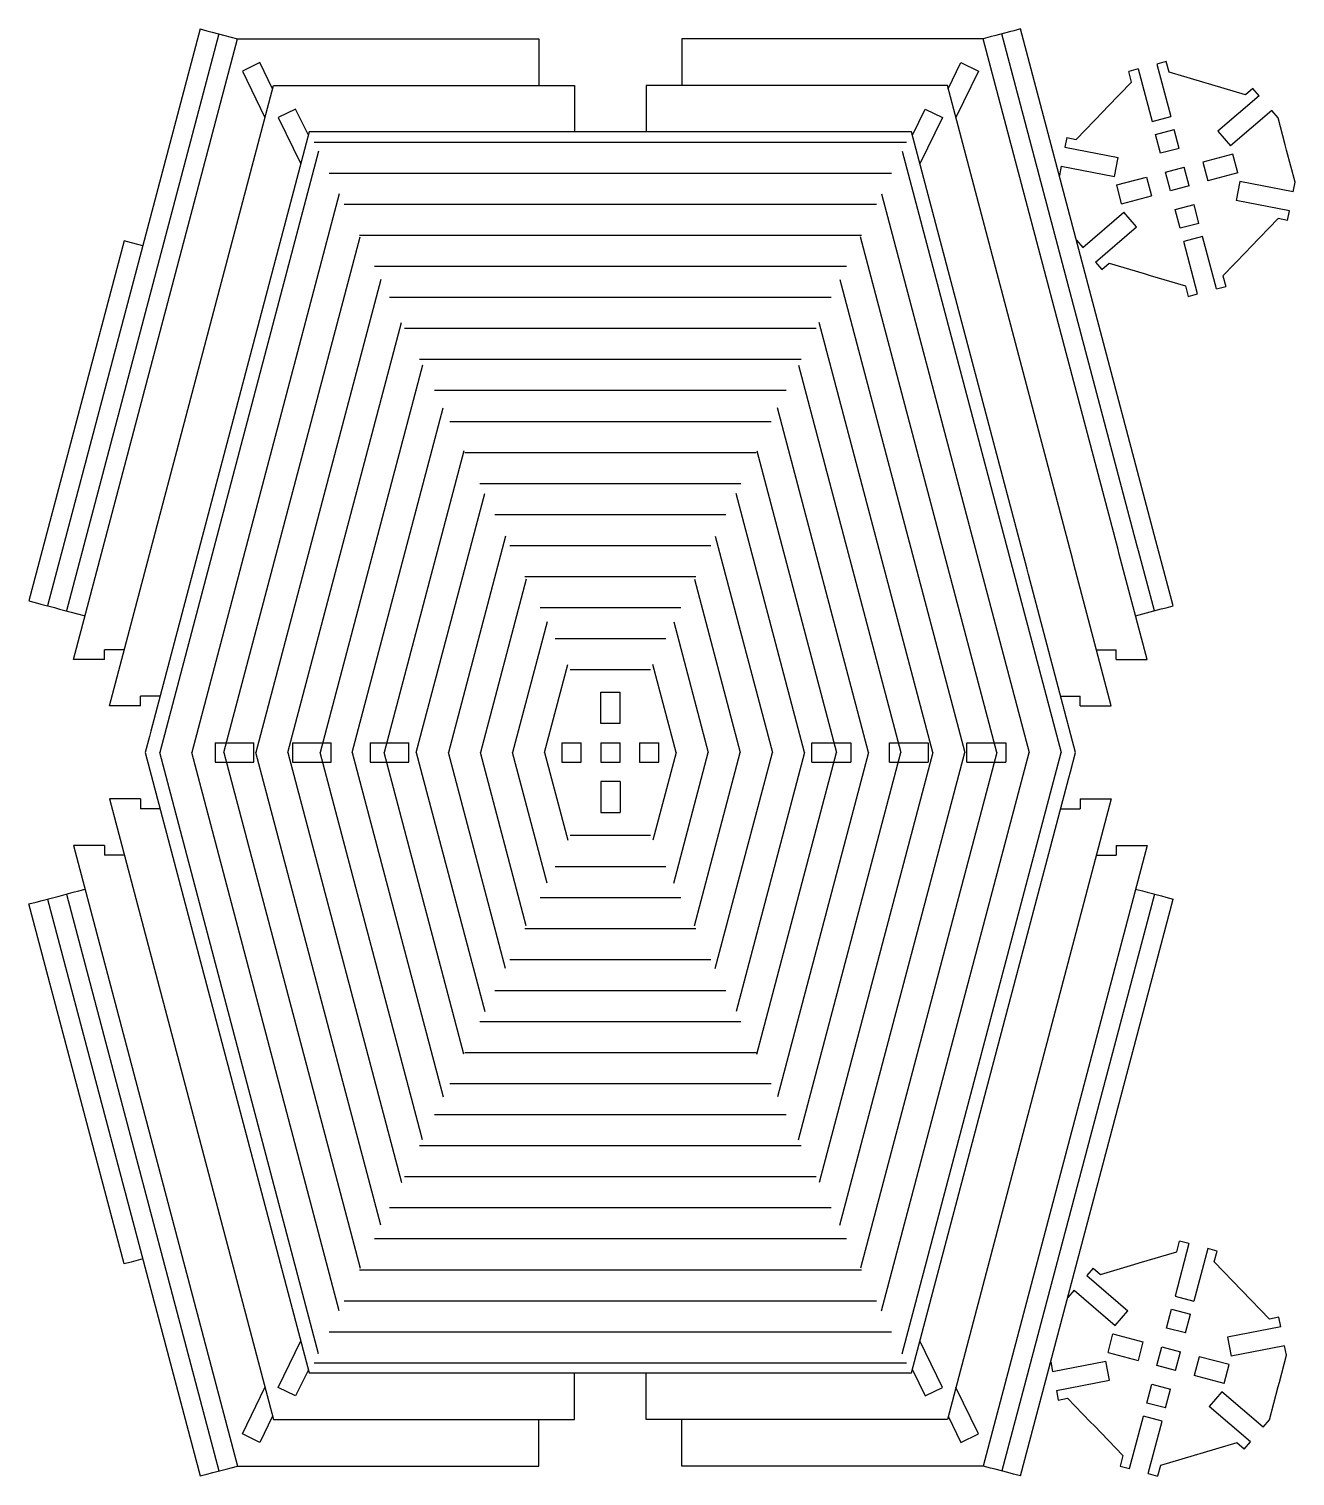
# Model space of a CAD drawing. Header units: inches. Extents: x -0.72 to 6.63, y -0.3 to 8.1.
import ezdxf

# ---------------------------------------------------------------- set-up
doc = ezdxf.new("R2010")
doc.units = ezdxf.units.IN
doc.header["$MEASUREMENT"] = 0
doc.layers.add('svg12930', color=7, linetype='Continuous')

# ---------------------------------------------------------------- blocks, each defined once
blk = doc.blocks.new('block 4')
at = {"layer": 'svg12930', "color": 7, "lineweight": 25, "true_color": 0xffffff}
for points in [[(90.63, 749.75), (-1.29, 402.09)], [(-2.12, 398.95), (-4.56, 389.75)], [(-1.29, 402.09), (-2.12, 398.95)]]:
    blk.add_lwpolyline(points, dxfattribs=at)
blk = doc.blocks.new('block 3')
at = {"layer": 'svg12930', "color": 7, "lineweight": 25, "true_color": 0xffffff}
for points in [[(27.3, 809.5), (-61.2, 474.8)], [(38.17, 806.63), (-50.32, 471.93)], [(27.3, 809.5), (31.22, 808.47)], [(31.22, 808.47), (34.26, 807.66)], [(34.26, 807.66), (41.71, 805.69)], [(497.17, 807.81), (489.17, 805.69)], [(571.28, 509.47), (492.71, 806.63)], [(499.65, 808.46), (497.17, 807.81)], [(503.59, 809.5), (499.65, 808.46)], [(582.12, 512.48), (503.59, 809.5)], [(-46.13, 443.75), (49.05, 803.75)], [(41.71, 805.69), (44.6, 804.93)], [(44.6, 804.93), (49.05, 803.75)], [(49.05, 803.75), (147.69, 803.75)], [(147.69, 803.75), (152.23, 803.75)], [(152.23, 803.75), (223.87, 803.75)], [(223.87, 803.75), (223.87, 791.76)], [(307.02, 803.75), (307.02, 793.08)], [(338.3, 803.75), (307.02, 803.75)], [(344.17, 803.75), (338.3, 803.75)], [(481.84, 803.75), (344.17, 803.75)], [(485.94, 804.84), (481.84, 803.75)], [(560.17, 507.49), (481.84, 803.75)], [(489.17, 805.69), (485.94, 804.84)], [(61.97, 790.02), (51.85, 785.1)], [(69.34, 774.85), (61.97, 790.02)], [(223.87, 791.76), (223.87, 787.23)], [(307.02, 793.08), (307.02, 788.55)], [(461.55, 774.85), (468.92, 790.02)], [(468.92, 790.02), (479.04, 785.1)], [(588.12, 790.6), (582.68, 789.16)], [(589.75, 784.42), (588.12, 790.6)], [(51.85, 785.1), (64.93, 758.18)], [(223.87, 787.23), (223.87, 776.75)], [(307.02, 788.55), (307.02, 776.75)], [(479.04, 785.1), (465.96, 758.18)], [(571.8, 786.28), (566.36, 784.85)], [(568, 778.67), (566.36, 784.85)], [(571.8, 786.28), (579.85, 755.83)], [(582.68, 789.16), (590.73, 758.71)], [(634.08, 771.37), (589.75, 784.42)], [(-25.35, 416.75), (69.84, 776.75)], [(69.84, 776.75), (148.23, 776.75)], [(148.23, 776.75), (152.77, 776.75)], [(152.77, 776.75), (244.66, 776.75)], [(244.66, 776.75), (244.66, 766.09)], [(286.23, 776.75), (286.23, 766.47)], [(338.83, 776.75), (286.23, 776.75)], [(344.17, 776.75), (338.83, 776.75)], [(461.05, 776.75), (344.17, 776.75)], [(533.84, 501.45), (461.05, 776.75)], [(554.09, 764.25), (568, 778.67)], [(638.32, 775.02), (634.08, 771.37)], [(641.99, 770.75), (638.32, 775.02)], [(244.66, 766.09), (244.66, 761.29)], [(286.23, 766.47), (286.23, 761.37)], [(551.74, 761.82), (554.09, 764.25)], [(641.99, 770.75), (618.11, 750.21)], [(82.76, 763.02), (72.64, 758.1)], [(72.64, 758.1), (85.72, 731.18)], [(90.13, 747.85), (82.76, 763.02)], [(244.66, 761.29), (244.66, 749.75)], [(286.23, 761.37), (286.23, 749.75)], [(440.76, 747.85), (448.13, 763.02)], [(458.25, 758.1), (445.17, 731.18)], [(448.13, 763.02), (458.25, 758.1)], [(535.91, 745.41), (551.74, 761.82)], [(579.85, 755.83), (590.73, 758.71)], [(649.33, 762.23), (625.45, 741.68)], [(653, 757.96), (649.33, 762.23)], [(657.14, 742.28), (653, 757.96)], [(148.5, 749.75), (90.63, 749.75)], [(153.03, 749.75), (148.5, 749.75)], [(262.54, 749.75), (153.03, 749.75)], [(266.89, 749.75), (262.54, 749.75)], [(339.63, 749.75), (266.89, 749.75)], [(345.24, 749.75), (339.63, 749.75)], [(440.26, 749.75), (345.24, 749.75)], [(507.33, 496.1), (440.26, 749.75)], [(618.11, 750.21), (625.45, 741.68)], [(530.42, 746.49), (529.34, 740.97)], [(529.34, 740.97), (560.25, 734.91)], [(530.42, 746.49), (535.91, 745.41)], [(657.95, 739.22), (657.14, 742.28)], [(662.9, 720.52), (657.95, 739.22)], [(558.08, 723.87), (560.25, 734.91)], [(626.77, 736.82), (609.37, 732.21)], [(609.37, 732.21), (612.25, 721.34)], [(629.65, 725.94), (626.77, 736.82)], [(527.17, 729.93), (526.09, 724.41)], [(527.17, 729.93), (558.08, 723.87)], [(629.65, 725.94), (612.25, 721.34)], [(630.9, 721.06), (628.74, 710.02)], [(661.82, 715), (630.9, 721.06)], [(661.82, 715), (662.9, 720.52)], [(659.65, 703.96), (628.74, 710.02)], [(539.66, 682.7), (563.54, 703.25)], [(570.88, 694.72), (563.54, 703.25)], [(653.08, 699.52), (637.02, 682.87)], [(658.57, 698.44), (653.08, 699.52)], [(658.57, 698.44), (659.65, 703.96)], [(547, 674.17), (570.88, 694.72)], [(609.13, 689.1), (598.26, 686.22)], [(617.19, 658.64), (609.13, 689.1)], [(-16.86, 686.5), (-72.07, 477.68)], [(-12.53, 685.36), (-16.86, 686.5)], [(-8.84, 684.38), (-12.53, 685.36)], [(-5.98, 683.63), (-8.84, 684.38)], [(535.99, 686.96), (539.66, 682.7)], [(606.31, 655.77), (598.26, 686.22)], [(634.52, 680.28), (620.99, 666.26)], [(637.02, 682.87), (634.52, 680.28)], [(547, 674.17), (550.67, 669.91)], [(550.67, 669.91), (554.91, 673.56)], [(554.91, 673.56), (575.32, 667.55)], [(575.32, 667.55), (578.83, 666.52)], [(578.83, 666.52), (599.24, 660.5)], [(620.99, 666.26), (622.62, 660.08)], [(599.24, 660.5), (600.87, 654.33)], [(600.87, 654.33), (606.31, 655.77)], [(617.19, 658.64), (622.62, 660.08)], [(582.87, 509.66), (582.12, 512.48)], [(560.86, 504.86), (560.17, 507.49)], [(577.02, 443.75), (560.86, 504.86)], [(572, 506.75), (571.28, 509.47)], [(581.21, 471.93), (572, 506.75)], [(592.08, 474.8), (582.87, 509.66)], [(508.14, 493.02), (507.33, 496.1)], [(534.5, 498.94), (533.84, 501.45)], [(556.23, 416.75), (534.5, 498.94)], [(535.44, 389.75), (508.14, 493.02)], [(-72.07, 477.68), (-68.49, 476.73)], [(-68.49, 476.73), (-65.21, 475.87)], [(-65.21, 475.87), (-57.26, 473.76)], [(-57.26, 473.76), (-54.25, 472.97)], [(-54.25, 472.97), (-47.5, 471.18)], [(-47.5, 471.18), (-43.86, 470.22)], [(-43.86, 470.22), (-39.44, 469.05)], [(574.48, 470.15), (576.7, 470.74)], [(576.7, 470.74), (585.18, 472.98)], [(585.18, 472.98), (588.05, 473.74)], [(588.05, 473.74), (592.08, 474.8)], [(570.33, 469.05), (574.48, 470.15)], [(-28.13, 443.75), (-28.13, 449.38)], [(-16.72, 449.38), (-28.13, 449.38)], [(547.61, 449.38), (559.02, 449.38)], [(559.02, 443.75), (559.02, 449.38)], [(-36.37, 443.75), (-46.13, 443.75)], [(-32.76, 443.75), (-36.37, 443.75)], [(-28.13, 443.75), (-32.76, 443.75)], [(559.02, 443.75), (566.54, 443.75)], [(566.54, 443.75), (569.21, 443.75)], [(569.21, 443.75), (577.02, 443.75)], [(-7.35, 416.75), (-7.35, 422.38)], [(4.07, 422.38), (-7.35, 422.38)], [(259.82, 406.63), (259.82, 424.63)], [(259.82, 424.63), (271.07, 424.63)], [(271.07, 406.63), (271.07, 424.63)], [(526.82, 422.38), (538.23, 422.38)], [(538.23, 416.75), (538.23, 422.38)], [(-16.61, 416.75), (-25.35, 416.75)], [(-13.01, 416.75), (-16.61, 416.75)], [(-7.35, 416.75), (-13.01, 416.75)], [(538.23, 416.75), (545.58, 416.75)], [(545.58, 416.75), (548.85, 416.75)], [(548.85, 416.75), (556.23, 416.75)], [(271.07, 406.63), (259.82, 406.63)], [(-4.56, 389.75), (90.63, 29.75)], [(532.45, 378.43), (535.44, 389.75)], [(531.56, 375.07), (532.45, 378.43)], [(259.82, 372.88), (259.82, 354.88)], [(271.07, 372.88), (259.82, 372.88)], [(271.07, 372.88), (271.07, 354.88)], [(440.26, 29.75), (531.56, 375.07)], [(-25.35, 362.75), (69.84, 2.75)], [(-17.58, 362.75), (-25.35, 362.75)], [(-14.37, 362.75), (-17.58, 362.75)], [(-7.35, 362.75), (-14.37, 362.75)], [(-7.35, 362.75), (-7.35, 357.13)], [(556.23, 362.75), (461.05, 2.75)], [(538.23, 362.75), (545.69, 362.75)], [(538.23, 362.75), (538.23, 357.13)], [(545.69, 362.75), (549.08, 362.75)], [(549.08, 362.75), (556.23, 362.75)], [(4.07, 357.13), (-7.35, 357.13)], [(259.82, 354.88), (271.07, 354.88)], [(526.82, 357.13), (538.23, 357.13)], [(-46.13, 335.75), (49.05, -24.25)], [(-37.77, 335.75), (-46.13, 335.75)], [(-34.19, 335.75), (-37.77, 335.75)], [(-28.13, 335.75), (-34.19, 335.75)], [(-28.13, 335.75), (-28.13, 330.13)], [(-16.72, 330.13), (-28.13, 330.13)], [(577.02, 335.75), (481.84, -24.25)], [(547.61, 330.13), (559.02, 330.13)], [(559.02, 335.75), (566.26, 335.75)], [(559.02, 335.75), (559.02, 330.13)], [(566.26, 335.75), (569.09, 335.75)], [(569.09, 335.75), (577.02, 335.75)], [(-72.07, 301.83), (-67.86, 302.94)], [(-67.86, 302.94), (-64.45, 303.84)], [(-64.45, 303.84), (-57.54, 305.67)], [(-61.2, 304.7), (27.3, -30)], [(-57.54, 305.67), (-54.53, 306.46)], [(-54.53, 306.46), (-46.39, 308.62)], [(-50.32, 307.58), (38.17, -27.12)], [(-46.39, 308.62), (-43.15, 309.47)], [(-43.15, 309.47), (-39.44, 310.45)], [(581.21, 307.58), (492.71, -27.12)], [(503.59, -30), (592.08, 304.7)], [(570.33, 310.45), (574.31, 309.4)], [(574.31, 309.4), (577.11, 308.66)], [(577.11, 308.66), (585.38, 306.47)], [(585.38, 306.47), (587.86, 305.82)], [(587.86, 305.82), (592.08, 304.7)], [(-16.86, 93), (-72.07, 301.83)], [(601.29, 104.77), (593.24, 74.31)], [(594.22, 100.03), (595.86, 106.2)], [(601.29, 104.77), (595.86, 106.2)], [(612.17, 101.89), (604.12, 71.44)], [(617.61, 100.45), (612.17, 101.89)], [(-12.64, 94.12), (-16.86, 93)], [(-10.03, 94.81), (-12.64, 94.12)], [(-5.98, 95.88), (-10.03, 94.81)], [(549.89, 86.97), (569.25, 92.67)], [(569.25, 92.67), (572.39, 93.6)], [(572.39, 93.6), (594.22, 100.03)], [(615.98, 94.28), (617.61, 100.45)], [(648.06, 61.02), (615.98, 94.28)], [(545.65, 90.62), (541.98, 86.36)], [(541.98, 86.36), (565.86, 65.81)], [(545.65, 90.62), (549.89, 86.97)], [(534.64, 77.83), (530.97, 73.57)], [(534.64, 77.83), (558.52, 57.29)], [(593.24, 74.31), (604.12, 71.44)], [(558.52, 57.29), (565.86, 65.81)], [(653.55, 62.09), (648.06, 61.02)], [(654.63, 56.58), (653.55, 62.09)], [(654.63, 56.58), (623.72, 50.52)], [(623.72, 50.52), (625.89, 39.48)], [(72.64, 21.4), (85.72, 48.33)], [(458.25, 21.4), (445.17, 48.33)], [(656.8, 45.54), (625.89, 39.48)], [(657.88, 40.01), (656.8, 45.54)], [(521.07, 36.12), (522.16, 30.6)], [(522.16, 30.6), (553.07, 36.66)], [(555.23, 25.62), (553.07, 36.66)], [(607.23, 39.19), (604.35, 28.32)], [(624.63, 34.59), (607.23, 39.19)], [(621.76, 23.72), (624.63, 34.59)], [(653.77, 24.45), (657.88, 40.01)], [(90.13, 31.65), (82.76, 16.49)], [(90.63, 29.75), (102.58, 29.75)], [(102.58, 29.75), (107.12, 29.75)], [(107.12, 29.75), (261.03, 29.75)], [(244.66, 21.17), (244.66, 29.75)], [(261.03, 29.75), (265.56, 29.75)], [(265.56, 29.75), (429.22, 29.75)], [(286.23, 18.77), (286.23, 29.75)], [(429.22, 29.75), (433.19, 29.75)], [(433.19, 29.75), (440.26, 29.75)], [(440.76, 31.65), (448.13, 16.49)], [(524.32, 19.56), (555.23, 25.62)], [(621.76, 23.72), (604.35, 28.32)], [(51.85, -5.6), (64.93, 21.33)], [(82.76, 16.49), (72.64, 21.4)], [(244.66, 14.5), (244.66, 21.17)], [(286.23, 15.03), (286.23, 18.77)], [(448.13, 16.49), (458.25, 21.4)], [(479.04, -5.6), (465.96, 21.33)], [(524.32, 19.56), (525.4, 14.04)], [(620.43, 18.85), (613.1, 10.33)], [(644.31, -1.69), (620.43, 18.85)], [(647.98, 2.57), (653.07, 21.81)], [(653.07, 21.81), (653.77, 24.45)], [(244.66, 2.75), (244.66, 14.5)], [(286.23, 2.75), (286.23, 15.03)], [(525.4, 14.04), (530.89, 15.12)], [(530.89, 15.12), (544.24, 1.29)], [(636.97, -10.22), (613.1, 10.33)], [(69.34, 4.65), (61.97, -10.51)], [(69.84, 2.75), (77.49, 2.75)], [(77.49, 2.75), (80.96, 2.75)], [(80.96, 2.75), (244.66, 2.75)], [(223.87, -7.13), (223.87, 2.75)], [(441.3, 2.75), (286.23, 2.75)], [(307.02, -8.46), (307.02, 2.75)], [(444.32, 2.75), (441.3, 2.75)], [(461.05, 2.75), (444.32, 2.75)], [(461.55, 4.65), (468.92, -10.51)], [(544.24, 1.29), (546.18, -0.73)], [(566.79, -25.75), (574.84, 4.7)], [(585.71, 1.83), (574.84, 4.7)], [(577.66, -28.63), (585.71, 1.83)], [(644.31, -1.69), (647.98, 2.57)], [(61.97, -10.51), (51.85, -5.6)], [(223.87, -13.53), (223.87, -7.13)], [(468.92, -10.51), (479.04, -5.6)], [(546.18, -0.73), (562.98, -18.14)], [(223.87, -24.25), (223.87, -13.53)], [(307.02, -12.47), (307.02, -8.46)], [(307.02, -24.25), (307.02, -12.47)], [(629.06, -10.83), (584.73, -23.89)], [(633.3, -14.48), (629.06, -10.83)], [(633.3, -14.48), (636.97, -10.22)], [(45.37, -25.22), (49.05, -24.25)], [(49.05, -24.25), (57.73, -24.25)], [(57.73, -24.25), (62.27, -24.25)], [(62.27, -24.25), (223.87, -24.25)], [(457.54, -24.25), (307.02, -24.25)], [(462.07, -24.25), (457.54, -24.25)], [(481.84, -24.25), (462.07, -24.25)], [(486.16, -25.39), (481.84, -24.25)], [(562.98, -18.14), (561.35, -24.31)], [(561.35, -24.31), (566.79, -25.75)], [(584.73, -23.89), (583.1, -30.06)], [(27.3, -30), (31.24, -28.96)], [(31.24, -28.96), (34.6, -28.07)], [(34.6, -28.07), (42.38, -26.01)], [(42.38, -26.01), (45.37, -25.22)], [(488.82, -26.09), (486.16, -25.39)], [(496.17, -28.04), (488.82, -26.09)], [(499.52, -28.92), (496.17, -28.04)], [(503.59, -30), (499.52, -28.92)], [(577.66, -28.63), (583.1, -30.06)]]:
    blk.add_lwpolyline(points, dxfattribs=at)
at = {"layer": 'svg12930'}
blk.add_blockref('block 4', (0, 0), dxfattribs=at)

msp = doc.modelspace()

# ---------------------------------------------------------------- linework, layer by layer
at = {"layer": 'svg12930', "color": 7, "lineweight": 25, "true_color": 0xffffff}
for points in [[(5.8187, 7.4822), (5.9274, 7.5109)], [(5.8474, 7.3734), (5.8187, 7.4822)], [(5.9562, 7.4022), (5.9274, 7.5109)], [(5.9562, 7.4022), (5.8474, 7.3734)], [(5.5934, 7.1899), (5.7674, 7.2359)], [(5.7674, 7.2359), (5.7962, 7.1271)], [(5.8762, 7.2646), (5.9849, 7.2934)], [(5.9049, 7.1559), (5.8762, 7.2646)], [(6.0137, 7.1846), (5.9849, 7.2934)], [(5.6221, 7.0811), (5.5934, 7.1899)], [(6.0137, 7.1846), (5.9049, 7.1559)], [(5.6221, 7.0811), (5.7962, 7.1271)], [(5.9337, 7.0471), (6.0425, 7.0759)], [(6.0712, 6.9671), (6.0425, 7.0759)], [(5.9625, 6.9383), (5.9337, 7.0471)], [(6.0712, 6.9671), (5.9625, 6.9383)], [(0.3594, 3.9538), (0.3594, 3.8413)], [(0.3594, 3.9538), (0.5844, 3.9538)], [(0.5844, 3.8413), (0.5844, 3.9538)], [(0.8094, 3.9538), (0.8094, 3.8413)], [(0.8094, 3.9538), (1.0344, 3.9538)], [(1.0344, 3.8413), (1.0344, 3.9538)], [(1.2594, 3.9538), (1.2594, 3.8413)], [(1.2594, 3.9538), (1.4844, 3.9538)], [(1.4844, 3.8413), (1.4844, 3.9538)], [(2.3732, 3.9538), (2.3732, 3.8413)], [(2.3732, 3.9538), (2.4857, 3.9538)], [(2.4857, 3.8413), (2.4857, 3.9538)], [(2.5982, 3.9538), (2.5982, 3.8413)], [(2.5982, 3.9538), (2.7107, 3.9538)], [(2.7107, 3.8413), (2.7107, 3.9538)], [(2.8232, 3.9538), (2.8232, 3.8413)], [(2.8232, 3.9538), (2.9357, 3.9538)], [(2.9357, 3.8413), (2.9357, 3.9538)], [(3.8244, 3.9538), (4.0494, 3.9538)], [(3.8244, 3.8413), (3.8244, 3.9538)], [(4.0494, 3.9538), (4.0494, 3.8413)], [(4.2744, 3.9538), (4.4994, 3.9538)], [(4.2744, 3.8413), (4.2744, 3.9538)], [(4.4994, 3.9538), (4.4994, 3.8413)], [(4.7244, 3.9538), (4.9494, 3.9538)], [(4.7244, 3.8413), (4.7244, 3.9538)], [(4.9494, 3.9538), (4.9494, 3.8413)], [(0.3594, 3.8413), (0.5844, 3.8413)], [(0.8094, 3.8413), (1.0344, 3.8413)], [(1.2594, 3.8413), (1.4844, 3.8413)], [(2.3732, 3.8413), (2.4857, 3.8413)], [(2.5982, 3.8413), (2.7107, 3.8413)], [(2.8232, 3.8413), (2.9357, 3.8413)], [(3.8244, 3.8413), (4.0494, 3.8413)], [(4.2744, 3.8413), (4.4994, 3.8413)], [(4.7244, 3.8413), (4.9494, 3.8413)], [(5.8835, 0.5582), (5.9123, 0.667)], [(5.9123, 0.667), (6.021, 0.6382)], [(5.9923, 0.5295), (6.021, 0.6382)], [(5.5432, 0.4155), (5.572, 0.5242)], [(5.572, 0.5242), (5.746, 0.4782)], [(5.9923, 0.5295), (5.8835, 0.5582)], [(5.746, 0.4782), (5.7172, 0.3695)], [(5.826, 0.3407), (5.8548, 0.4495)], [(5.8548, 0.4495), (5.9635, 0.4207)], [(5.9348, 0.3119), (5.9635, 0.4207)], [(5.5432, 0.4155), (5.7172, 0.3695)], [(5.9348, 0.3119), (5.826, 0.3407)], [(5.7685, 0.1232), (5.7973, 0.2319)], [(5.7973, 0.2319), (5.906, 0.2032)], [(5.8773, 0.0944), (5.906, 0.2032)], [(5.8773, 0.0944), (5.7685, 0.1232)]]:
    msp.add_lwpolyline(points, dxfattribs=at)
at = {"layer": 'svg12930', "color": 5, "lineweight": 25, "true_color": 0x0000ff}
for points in [[(0.935, 7.4384), (4.3739, 7.4384)], [(0.9605, 7.3858), (0.0382, 3.8975)], [(4.3484, 7.3858), (5.2707, 3.8975)], [(1.0224, 7.2584), (4.2865, 7.2584)], [(1.0811, 7.1376), (0.2244, 3.8975)], [(4.2278, 7.1376), (5.0845, 3.8975)], [(1.1098, 7.0784), (4.1991, 7.0784)], [(0.4106, 3.8975), (1.2016, 6.8893)], [(1.1972, 6.8984), (4.1117, 6.8984)], [(4.8983, 3.8975), (4.1073, 6.8893)], [(1.2846, 6.7184), (4.0242, 6.7184)], [(1.3222, 6.6411), (0.5968, 3.8975)], [(3.9867, 6.6411), (4.7121, 3.8975)], [(1.372, 6.5384), (3.9368, 6.5384)], [(0.783, 3.8975), (1.4427, 6.3928)], [(4.5259, 3.8975), (3.8662, 6.3928)], [(1.4594, 6.3584), (3.8494, 6.3584)], [(1.5633, 6.1446), (0.9692, 3.8975)], [(1.5469, 6.1784), (3.762, 6.1784)], [(3.7456, 6.1446), (4.3397, 3.8975)], [(1.6343, 5.9984), (3.6746, 5.9984)], [(1.1553, 3.8975), (1.6838, 5.8963)], [(4.1535, 3.8975), (3.6251, 5.8963)], [(1.7217, 5.8184), (3.5872, 5.8184)], [(1.8044, 5.6481), (1.3415, 3.8975)], [(1.8091, 5.6384), (3.4998, 5.6384)], [(3.5045, 5.6481), (3.9674, 3.8975)], [(1.8965, 5.4584), (3.4124, 5.4584)], [(1.5277, 3.8975), (1.9249, 5.3998)], [(3.7812, 3.8975), (3.384, 5.3998)], [(1.9839, 5.2784), (3.325, 5.2784)], [(2.0455, 5.1516), (1.7139, 3.8975)], [(3.2634, 5.1516), (3.595, 3.8975)], [(2.0713, 5.0984), (3.2376, 5.0984)], [(2.166, 4.9033), (1.9001, 3.8975)], [(2.1587, 4.9184), (3.1502, 4.9184)], [(3.1429, 4.9033), (3.4088, 3.8975)], [(2.2461, 4.7384), (3.0628, 4.7384)], [(2.2866, 4.6551), (2.0863, 3.8975)], [(3.0223, 4.6551), (3.2226, 3.8975)], [(2.3335, 4.5584), (2.9754, 4.5584)], [(2.2725, 3.8975), (2.4071, 4.4069)], [(2.4209, 4.3784), (2.8879, 4.3784)], [(3.0364, 3.8975), (2.9018, 4.4069)], [(0.9605, 0.4092), (0.0382, 3.8975)], [(1.0811, 0.6575), (0.2244, 3.8975)], [(0.4106, 3.8975), (1.2016, 0.9057)], [(1.3222, 1.154), (0.5968, 3.8975)], [(0.783, 3.8975), (1.4427, 1.4022)], [(1.5633, 1.6505), (0.9692, 3.8975)], [(1.1553, 3.8975), (1.6838, 1.8987)], [(1.8044, 2.147), (1.3415, 3.8975)], [(1.5277, 3.8975), (1.9249, 2.3952)], [(2.0455, 2.6435), (1.7139, 3.8975)], [(2.166, 2.8917), (1.9001, 3.8975)], [(2.2866, 3.14), (2.0863, 3.8975)], [(2.2725, 3.8975), (2.4071, 3.3882)], [(3.0364, 3.8975), (2.9018, 3.3882)], [(3.0223, 3.14), (3.2226, 3.8975)], [(3.1429, 2.8917), (3.4088, 3.8975)], [(3.2634, 2.6435), (3.595, 3.8975)], [(3.7812, 3.8975), (3.384, 2.3952)], [(3.5045, 2.147), (3.9674, 3.8975)], [(4.1535, 3.8975), (3.6251, 1.8987)], [(3.7456, 1.6505), (4.3397, 3.8975)], [(4.5259, 3.8975), (3.8662, 1.4022)], [(3.9867, 1.154), (4.7121, 3.8975)], [(4.8983, 3.8975), (4.1073, 0.9057)], [(4.2278, 0.6575), (5.0845, 3.8975)], [(4.3484, 0.4092), (5.2707, 3.8975)], [(2.4209, 3.4167), (2.8879, 3.4167)], [(2.3335, 3.2367), (2.9754, 3.2367)], [(2.2461, 3.0567), (3.0628, 3.0567)], [(2.1587, 2.8767), (3.1502, 2.8767)], [(2.0713, 2.6967), (3.2376, 2.6967)], [(1.9839, 2.5167), (3.325, 2.5167)], [(1.8965, 2.3367), (3.4124, 2.3367)], [(1.8091, 2.1567), (3.4998, 2.1567)], [(1.7217, 1.9767), (3.5872, 1.9767)], [(1.6343, 1.7967), (3.6746, 1.7967)], [(1.5469, 1.6167), (3.762, 1.6167)], [(1.4594, 1.4367), (3.8494, 1.4367)], [(1.372, 1.2567), (3.9368, 1.2567)], [(1.2846, 1.0767), (4.0242, 1.0767)], [(1.1972, 0.8967), (4.1117, 0.8967)], [(1.1098, 0.7167), (4.1991, 0.7167)], [(1.0224, 0.5367), (4.2865, 0.5367)], [(0.935, 0.3567), (4.3739, 0.3567)]]:
    msp.add_lwpolyline(points, dxfattribs=at)

# ---------------------------------------------------------------- block references
at = {"layer": 'svg12930', "xscale": 0.01, "yscale": 0.01, "zscale": 0.01}
msp.add_blockref('block 3', (0, 0), dxfattribs=at)

doc.saveas('drawing.dxf')
